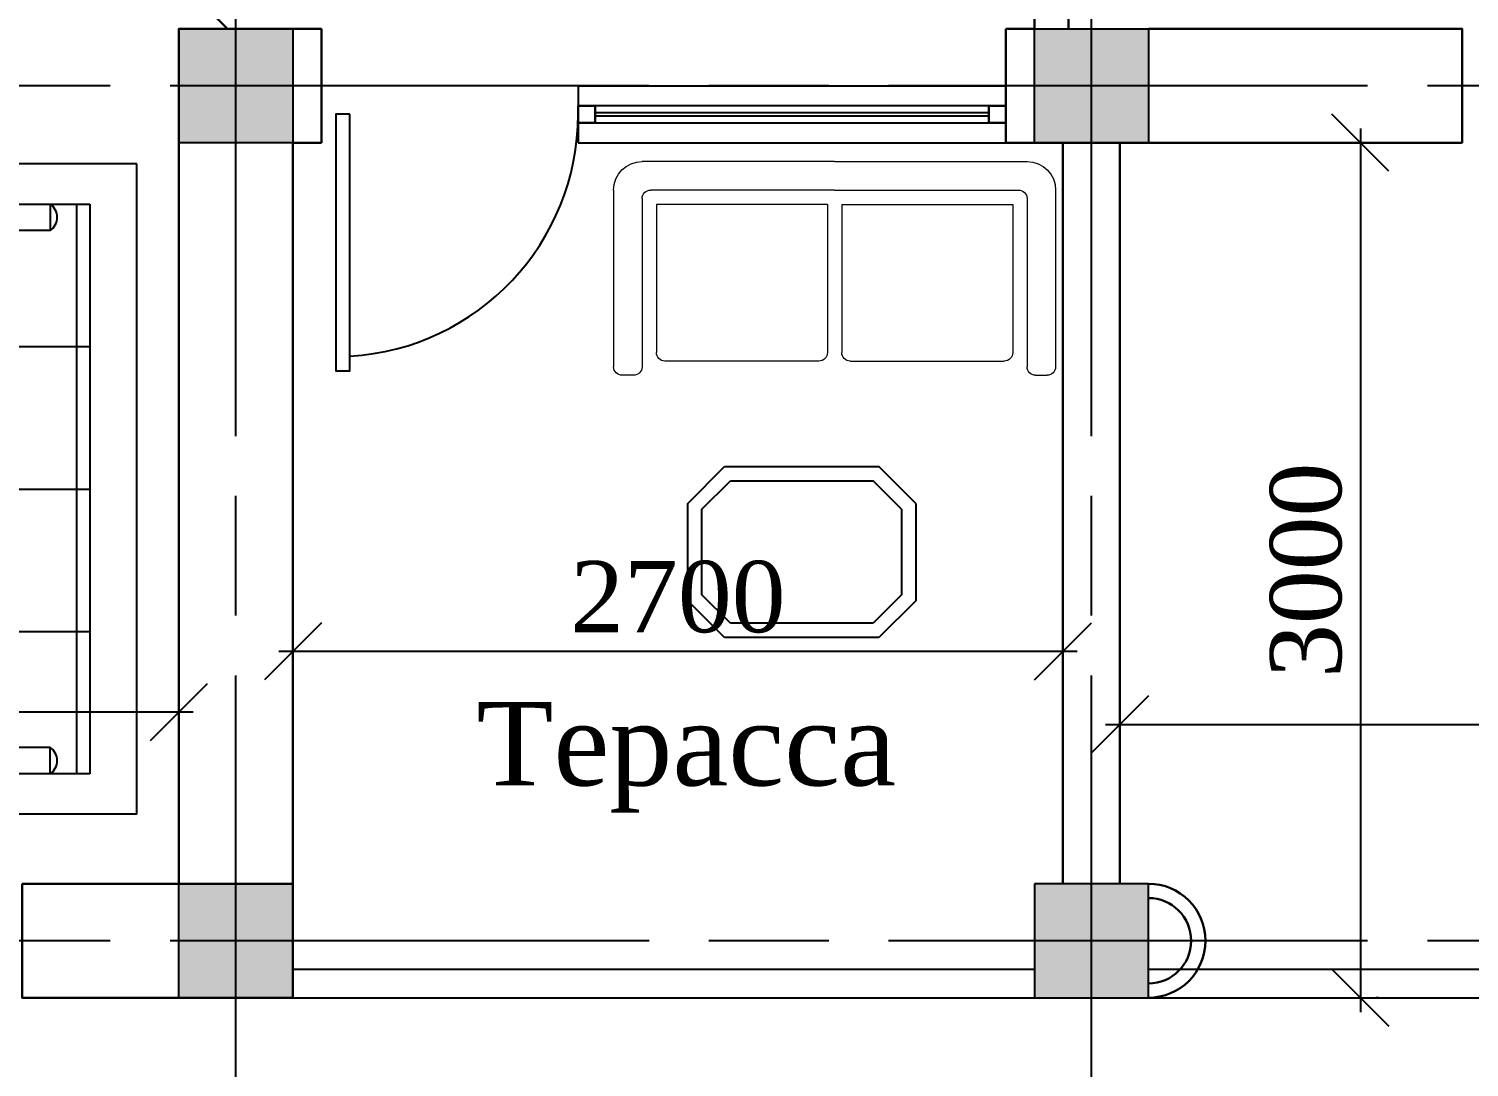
# Model space of a CAD drawing. Header units: inches. Extents: x 2870606 to 3671143, y -733551 to -473558.
# Drawn here: x 3233116 to 3238167, y -521867 to -518223 of the extents above; entities that cross this region are included whole.
import ezdxf

# ---------------------------------------------------------------- set-up
doc = ezdxf.new("R2010")
doc.units = ezdxf.units.IN
doc.header["$MEASUREMENT"] = 0
doc.linetypes.add('ACAD_ISO08W100', pattern=[36, 24, -3, 6, -3])
for name, color, linetype in [('100_FURNITURE', 25, 'Continuous'), ('A_Windows', 160, 'Continuous'), ('МЕБЕЛИРОВКА', 7, 'Continuous'), ('ШРИФТ', 7, 'Continuous')]:
    doc.layers.add(name, color=color, linetype=linetype)
doc.styles.add('GENERATED_STYLE_1', font='times.ttf')
doc.styles.add('J~stule', font='dutch.ttf')
doc.linetypes.add('FENCELINE1', pattern='A,0.25,-0.1,[133,ltypeshp.shx,S=0.1,R=0,X=-0.1,Y=0],-0.1,1', length=1.45)
doc.dimstyles.new('J~style', dxfattribs={"dimscale": 100, "dimtxt": 2.5, "dimasz": 2, "dimexe": 0.55, "dimexo": 0.725, "dimtad": 1, "dimdec": 0, "dimdsep": 46, "dimtxsty": 'J~stule', "dimblk": 'OBLIQUE', "dimcen": 2, "dimdle": 0.5, "dimadec": 0, "dimazin": 0, "dimtfac": 1, "dimtdec": 0, "dimtmove": 0, "dimatfit": 3, "dimfxl": 1, "dimarcsym": 0})

# ---------------------------------------------------------------- blocks, each defined once
blk = doc.blocks.new('RIK6IR')
at = {"layer": '100_FURNITURE'}
for p, q in [((2806978, 163564.3), (2806848.7, 163435.1)), ((2807519.4, 163564.3), (2806978, 163564.3)), ((2807648.7, 163435.1), (2807519.4, 163564.3)), ((2806998.7, 163514.3), (2806898.7, 163414.3)), ((2807498.7, 163514.3), (2806998.7, 163514.3)), ((2807598.7, 163414.3), (2807498.7, 163514.3)), ((2806848.7, 163435.1), (2806848.7, 163093.6)), ((2806898.7, 163414.3), (2806898.7, 163114.3)), ((2807598.7, 163114.3), (2807598.7, 163414.3)), ((2807648.7, 163093.6), (2807648.7, 163435.1)), ((2806898.7, 163114.3), (2806998.7, 163014.3)), ((2807598.7, 163114.3), (2807498.7, 163014.3)), ((2806848.7, 163093.6), (2806978, 162964.3)), ((2807648.7, 163093.6), (2807519.4, 162964.3)), ((2806998.7, 163014.3), (2807498.7, 163014.3)), ((2806978, 162964.3), (2807519.4, 162964.3))]:
    blk.add_line(p, q, dxfattribs=at)
blk = doc.blocks.new('fgdffqadsdf')
at = {"layer": 'МЕБЕЛИРОВКА', "lineweight": 13}
for p, q in [((2592974.2, -502618.4), (2593594.2, -502618.4)), ((2593624.2, -502688.4), (2593624.2, -502648.4)), ((2592874.2, -503393.4), (2592874.2, -502718.4)), ((2592974.2, -503393.4), (2592974.2, -502748.4)), ((2593004.2, -502718.4), (2593594.2, -502718.4)), ((2593024.2, -503368.4), (2593024.2, -502768.4)), ((2593024.2, -502768.4), (2593544.2, -502768.4)), ((2593574.2, -503338.4), (2593574.2, -502798.4)), ((2592874.2, -503393.4), (2592874.2, -504068.4)), ((2592974.2, -503393.4), (2592974.2, -504038.4)), ((2593024.2, -503368.4), (2593544.2, -503368.4)), ((2593024.2, -503418.4), (2593544.2, -503418.4)), ((2593024.2, -503418.4), (2593024.2, -504018.4)), ((2593574.2, -503448.4), (2593574.2, -503988.4)), ((2593024.2, -504018.4), (2593544.2, -504018.4)), ((2593004.2, -504068.4), (2593594.2, -504068.4)), ((2593624.2, -504098.4), (2593624.2, -504138.4)), ((2592974.2, -504168.4), (2593594.2, -504168.4))]:
    blk.add_line(p, q, dxfattribs=at)
for centre, radius, start, end in [((2592974.2, -502718.4), 100, 90, 180), ((2593594.2, -502648.4), 30, 0, 90), ((2593594.2, -502688.4), 30, 270, 0), ((2593004.2, -502748.4), 30, 90, 180), ((2593544.2, -502798.4), 30, 0, 90), ((2593544.2, -503338.4), 30, 270, 0), ((2593544.2, -503448.4), 30, 0, 90), ((2593544.2, -503988.4), 30, 270, 0), ((2593004.2, -504038.4), 30, 180, 270), ((2592974.2, -504068.4), 100, 180, 270), ((2593594.2, -504098.4), 30, 0, 90), ((2593594.2, -504138.4), 30, 270, 0)]:
    blk.add_arc(centre, radius, start, end, dxfattribs=at)
blk = doc.blocks.new('TJT6YIOK56IKJ6')
for p, q in [((2821864.4, 172822.9), (2821722.8, 172822.9)), ((2821722.8, 171936.4), (2821722.8, 172822.9)), ((2821864.4, 172100.5), (2821864.4, 172822.9)), ((2823864.1, 172822.9), (2823864.1, 172100.5)), ((2824005.7, 172822.9), (2823864.1, 172822.9)), ((2824005.7, 171936.4), (2824005.7, 172822.9)), ((2822837.5, 172716.3), (2821864.4, 172716.3)), ((2822364.2, 172716.3), (2822364.2, 172100.5)), ((2823864.1, 172716.3), (2822837.5, 172716.3)), ((2822864.2, 172716.3), (2822864.2, 172100.5)), ((2823364.2, 172716.3), (2823364.2, 172100.5)), ((2823864.1, 172716.3), (2823864.1, 172147.2)), ((2821957.7, 172682.9), (2821864.4, 172682.9)), ((2821864.4, 172682.9), (2821957.7, 172682.9)), ((2821957.7, 172240.5), (2821957.7, 172682.9)), ((2823864.1, 172682.9), (2823770.8, 172682.9)), ((2823770.8, 172682.9), (2823864.1, 172682.9)), ((2823770.8, 172240.5), (2823770.8, 172682.9)), ((2821957.7, 172644.9), (2823770.8, 172644.9)), ((2821864.4, 172240.5), (2821957.7, 172240.5)), ((2823864.1, 172240.5), (2823770.8, 172240.5)), ((2821864.4, 172147.2), (2823864.1, 172147.2)), ((2821864.4, 172147.2), (2823864.1, 172147.2)), ((2823864.1, 172100.5), (2821864.4, 172100.5)), ((2821722.8, 171936.4), (2824005.7, 171936.4))]:
    blk.add_line(p, q)
for centre, start, end in [((2821911, 172651.7), 33.8222, 146.1778), ((2823817.5, 172651.7), 33.8222, 146.1778), ((2821911, 172271.8), 213.8222, 326.1778), ((2823817.5, 172271.8), 213.8222, 326.1778)]:
    blk.add_arc(centre, 56.2, start, end)
blk = doc.blocks.new('_Oblique')
at = {"color": 0, "linetype": 'ByBlock', "lineweight": -2}
blk.add_line((-0.5, -0.5), (0.5, 0.5), dxfattribs=at)
blk = doc.blocks.new('*D396')
at = {"color": 0, "lineweight": -2, "transparency": 16777216}
for p, q in [((3228042.2, -520980.9), (3228042.2, -520565)), ((3233642.2, -520981.4), (3233642.2, -520565)), ((3227992.2, -520620), (3233692.2, -520620))]:
    blk.add_line(p, q, dxfattribs=at)
at = {"layer": 'Defpoints', "color": 0, "lineweight": 35, "transparency": 16777216}
for p in [(3233642.2, -520620), (3228042.2, -521053.4), (3233642.2, -521053.9)]:
    blk.add_point(p, dxfattribs=at)
at = {"color": 0, "lineweight": -2, "transparency": 16777216, "xscale": 200, "yscale": 200, "zscale": 200, "rotation": 180}
blk.add_blockref('_Oblique', (3228042.2, -520620), dxfattribs=at)
at = {"color": 0, "lineweight": -2, "transparency": 16777216, "xscale": 200, "yscale": 200, "zscale": 200}
blk.add_blockref('_Oblique', (3233642.2, -520620), dxfattribs=at)
at = {"color": 0, "transparency": 16777216, "insert": (3230842.2, -520427.3), "char_height": 250, "attachment_point": 5, "style": 'J~stule'}
blk.add_mtext('5600', dxfattribs=at)
blk = doc.blocks.new('*D397')
at = {"color": 0, "lineweight": -2, "transparency": 16777216}
for p, q in [((3233992.2, -520407.3), (3236792.2, -520407.3)), ((3234042.2, -520394.3), (3234042.2, -520462.3)), ((3236742.2, -520394.3), (3236742.2, -520462.3))]:
    blk.add_line(p, q, dxfattribs=at)
at = {"layer": 'Defpoints', "color": 0, "lineweight": 35, "transparency": 16777216}
for p in [(3234042.2, -520321.8), (3236742.2, -520321.8), (3236742.2, -520407.3)]:
    blk.add_point(p, dxfattribs=at)
at = {"color": 0, "lineweight": -2, "transparency": 16777216, "xscale": 200, "yscale": 200, "zscale": 200, "rotation": 180}
blk.add_blockref('_Oblique', (3234042.2, -520407.3), dxfattribs=at)
at = {"color": 0, "lineweight": -2, "transparency": 16777216, "xscale": 200, "yscale": 200, "zscale": 200}
blk.add_blockref('_Oblique', (3236742.2, -520407.3), dxfattribs=at)
at = {"color": 0, "transparency": 16777216, "insert": (3235392.2, -520217.3), "char_height": 250, "attachment_point": 5, "style": 'J~stule'}
blk.add_mtext('2700', dxfattribs=at)
blk = doc.blocks.new('*D398')
at = {"color": 0, "lineweight": -2, "transparency": 16777216}
for p, q in [((3236942.2, -520685.6), (3236942.2, -520609.1)), ((3241742.2, -520805.4), (3241742.2, -520609.1)), ((3236892.2, -520664.1), (3241792.2, -520664.1))]:
    blk.add_line(p, q, dxfattribs=at)
at = {"layer": 'Defpoints', "color": 0, "lineweight": 35, "transparency": 16777216}
for p in [(3241742.2, -520664.1), (3236942.2, -520758.1), (3241742.2, -520877.9)]:
    blk.add_point(p, dxfattribs=at)
at = {"color": 0, "lineweight": -2, "transparency": 16777216, "xscale": 200, "yscale": 200, "zscale": 200, "rotation": 180}
blk.add_blockref('_Oblique', (3236942.2, -520664.1), dxfattribs=at)
at = {"color": 0, "lineweight": -2, "transparency": 16777216, "xscale": 200, "yscale": 200, "zscale": 200}
blk.add_blockref('_Oblique', (3241742.2, -520664.1), dxfattribs=at)
at = {"color": 0, "transparency": 16777216, "insert": (3239342.2, -520473.9), "char_height": 250, "attachment_point": 5, "style": 'J~stule'}
blk.add_mtext('4800', dxfattribs=at)
blk = doc.blocks.new('*D400')
at = {"color": 0, "lineweight": -2, "transparency": 16777216}
for p, q in [((3237785.5, -518573.1), (3237785.5, -521673.1)), ((3237849.4, -518623.1), (3237840.5, -518623.1)), ((3237849.4, -521623.1), (3237840.5, -521623.1))]:
    blk.add_line(p, q, dxfattribs=at)
at = {"layer": 'Defpoints', "color": 0, "lineweight": 35, "transparency": 16777216}
for p in [(3237776.9, -518623.1), (3237776.9, -521623.1), (3237785.5, -521623.1)]:
    blk.add_point(p, dxfattribs=at)
at = {"color": 0, "lineweight": -2, "transparency": 16777216, "xscale": 200, "yscale": 200, "zscale": 200}
for p, rotation in [((3237785.5, -518623.1), 90), ((3237785.5, -521623.1), 270)]:
    blk.add_blockref('_Oblique', p, dxfattribs=dict(at, rotation=rotation))
at = {"color": 0, "transparency": 16777216, "insert": (3237595.5, -520123.1), "char_height": 250, "attachment_point": 5, "rotation": 90, "style": 'J~stule'}
blk.add_mtext('3000', dxfattribs=at)
blk = doc.blocks.new('*U65')
at = {"color": 7, "lineweight": 30}
for points in [[(0, 60), (60, 60), (60, 0), (0, 0)], [(1500, 60), (1440, 60), (1440, 0), (1500, 0)]]:
    blk.add_lwpolyline(points, close=True, dxfattribs=at)
at = {"color": 4, "lineweight": 25}
for points in [[(60, 60), (1440, 60), (1440, 0), (60, 0)], [(60, 35), (1440, 35), (1440, 25), (60, 25)]]:
    blk.add_lwpolyline(points, close=True, dxfattribs=at)

msp = doc.modelspace()

# ---------------------------------------------------------------- hatches: boundary and pattern name
h = msp.add_hatch(color=256)
h.dxf.hatch_style = 1
h.paths.add_polyline_path([(3233642.2, -518623.13), (3233642.2, -518223.13), (3234042.2, -518223.13), (3234042.2, -518623.13)])
h = msp.add_hatch(color=256)
h.dxf.hatch_style = 1
h.paths.add_polyline_path([(3236642.2, -518623.13), (3236642.2, -518223.13), (3237042.2, -518223.13), (3237042.2, -518623.13)])
h = msp.add_hatch(color=256)
h.dxf.hatch_style = 1
h.paths.add_polyline_path([(3233642.2, -521623.13), (3233642.2, -521223.13), (3234042.2, -521223.13), (3234042.2, -521623.13)])
h = msp.add_hatch(color=256)
h.dxf.hatch_style = 1
h.paths.add_polyline_path([(3237042.2, -521623.13), (3237042.2, -521223.13), (3236642.2, -521223.13), (3236642.2, -521623.13)])

# ---------------------------------------------------------------- linework, layer by layer
at = {"color": 252, "linetype": 'ACAD_ISO08W100', "ltscale": 70}
for p, q in [((3233842.2, -524692.02), (3233842.2, -496403.85)), ((3236842.2, -524692.02), (3236842.2, -496403.85)), ((3290731.11, -518423.13), (3224837.42, -518423.13)), ((3290731.11, -521423.13), (3224837.42, -521423.13))]:
    msp.add_line(p, q, dxfattribs=at)
at = {"lineweight": 30}
for p, q in [((3236642.2, -518223.13), (3236642.2, -512623.13, -58.88)), ((3236762.2, -518223.13), (3236762.2, -512623.13, -58.88)), ((3233642.49, -518223.13), (3233642.2, -521223.13)), ((3234142.2, -518223.13), (3233642.49, -518223.13)), ((3234142.2, -518623.13), (3234142.2, -518223.13)), ((3236642.2, -518223.13), (3236542.2, -518223.13)), ((3236542.2, -518623.13), (3236542.2, -518223.13)), ((3234042.2, -521223.13), (3234042.2, -518623.13)), ((3234042.2, -518623.13), (3234142.2, -518623.13)), ((3236542.2, -518623.13), (3236642.2, -518623.13)), ((3236742.2, -518623.13), (3236742.2, -521223.13)), ((3236942.2, -518623.13), (3236942.2, -521223.13))]:
    msp.add_line(p, q, dxfattribs=at)
for p, q in [((3235042.2, -518423.13), (3235042.2, -518623.13)), ((3235042.2, -518423.13), (3236542.2, -518423.13)), ((3235042.2, -518623.13), (3236542.2, -518623.13)), ((3234042.2, -521623.13), (3236642.2, -521623.13)), ((3237042.2, -521623.13), (3251642.2, -521623.13))]:
    msp.add_line(p, q)
at = {"linetype": 'FENCELINE1', "ltscale": 200}
for p, q in [((3234042.2, -521523.13), (3236642.2, -521523.13)), ((3237042.2, -521523.13), (3251642.2, -521523.13))]:
    msp.add_line(p, q, dxfattribs=at)
at = {"lineweight": 30}
for points in [[(3233812.31, -518223.13), (3233552.62, -517963.44)], [(3237042.2, -518223.13), (3238142.2, -518223.13), (3238142.2, -518623.13), (3236642.2, -518623.13)]]:
    msp.add_lwpolyline(points, dxfattribs=at)
for points in [[(3234042.2, -518223.13), (3234042.2, -518623.13), (3233642.2, -518623.13), (3233642.2, -518223.13)], [(3237042.2, -518223.13), (3237042.2, -518623.13), (3236642.2, -518623.13), (3236642.2, -518223.13)], [(3234242.2, -518523.13), (3234192.2, -518523.13), (3234192.2, -519423.13), (3234242.2, -519423.13)], [(3234042.2, -521223.13), (3234042.2, -521623.13), (3233642.2, -521623.13), (3233642.2, -521223.13)], [(3236642.2, -521223.13), (3236642.2, -521623.13), (3237042.2, -521623.13), (3237042.2, -521223.13)]]:
    msp.add_lwpolyline(points, close=True)
msp.add_lwpolyline([(3233092.2, -521223.13), (3234042.2, -521223.13), (3234042.2, -521623.13), (3233092.2, -521623.13)], close=True, dxfattribs=at)
msp.add_arc((3234192.2, -518523.13), 850, 273.37229, 0)
for radius in [200, 150]:
    msp.add_arc((3237042.2, -521423.13), radius, 270, 90, dxfattribs=at)

# ---------------------------------------------------------------- block references
at = {"color": 1, "rotation": 89.9999999999999}
msp.add_blockref('TJT6YIOK56IKJ6', (3405430.98, -3342702.13), dxfattribs=at)
at = {"color": 1, "lineweight": 35, "xscale": -1, "rotation": 90}
msp.add_blockref('fgdffqadsdf', (2732548.32, 2074185.19), dxfattribs=at)
at = {"color": 1, "xscale": -1, "rotation": 180}
msp.add_blockref('RIK6IR', (428577.97, -356794.92, 58.88), dxfattribs=at)
at = {"layer": 'A_Windows', "color": 5, "lineweight": 30, "xscale": -1, "rotation": 359.9999846070635}
msp.add_blockref('*U65', (3236542.2, -518553.14), dxfattribs=at)

# ---------------------------------------------------------------- texts
at = {"layer": 'ШРИФТ', "style": 'GENERATED_STYLE_1'}
msp.add_text('Терасса', height=292.5, dxfattribs=at).set_placement((3234686.05, -520878.29))

# ---------------------------------------------------------------- dimensions: what is measured, and where the dimension line sits
dim = msp.add_linear_dim(base=(3237785.5, -521623.13), p1=(3237776.86, -518623.13), p2=(3237776.86, -521623.13), angle=90, dimstyle='J~style', override={"dimdec": 1, "dimtdec": 1})
dim.commit()
dim.dimension.update_dxf_attribs({"geometry": '*D400', "text_midpoint": (3237595.49, -520123.13)})
for base, p1, p2, picture, middle in [((3236742.2, -520407.34), (3234042.2, -520321.83), (3236742.2, -520321.83), '*D397', (3235392.2, -520217.33)), ((3233642.21, -520620.03), (3228042.2, -521053.39), (3233642.21, -521053.93), '*D396', (3230842.21, -520427.33)), ((3241742.2, -520664.09), (3236942.2, -520758.15), (3241742.2, -520877.86), '*D398', (3239342.2, -520473.9))]:
    dim = msp.add_linear_dim(base=base, p1=p1, p2=p2, dimstyle='J~style', override={"dimdec": 1, "dimtdec": 1})
    dim.commit()
    dim.dimension.update_dxf_attribs({"geometry": picture, "text_midpoint": middle})

doc.saveas('drawing.dxf')
